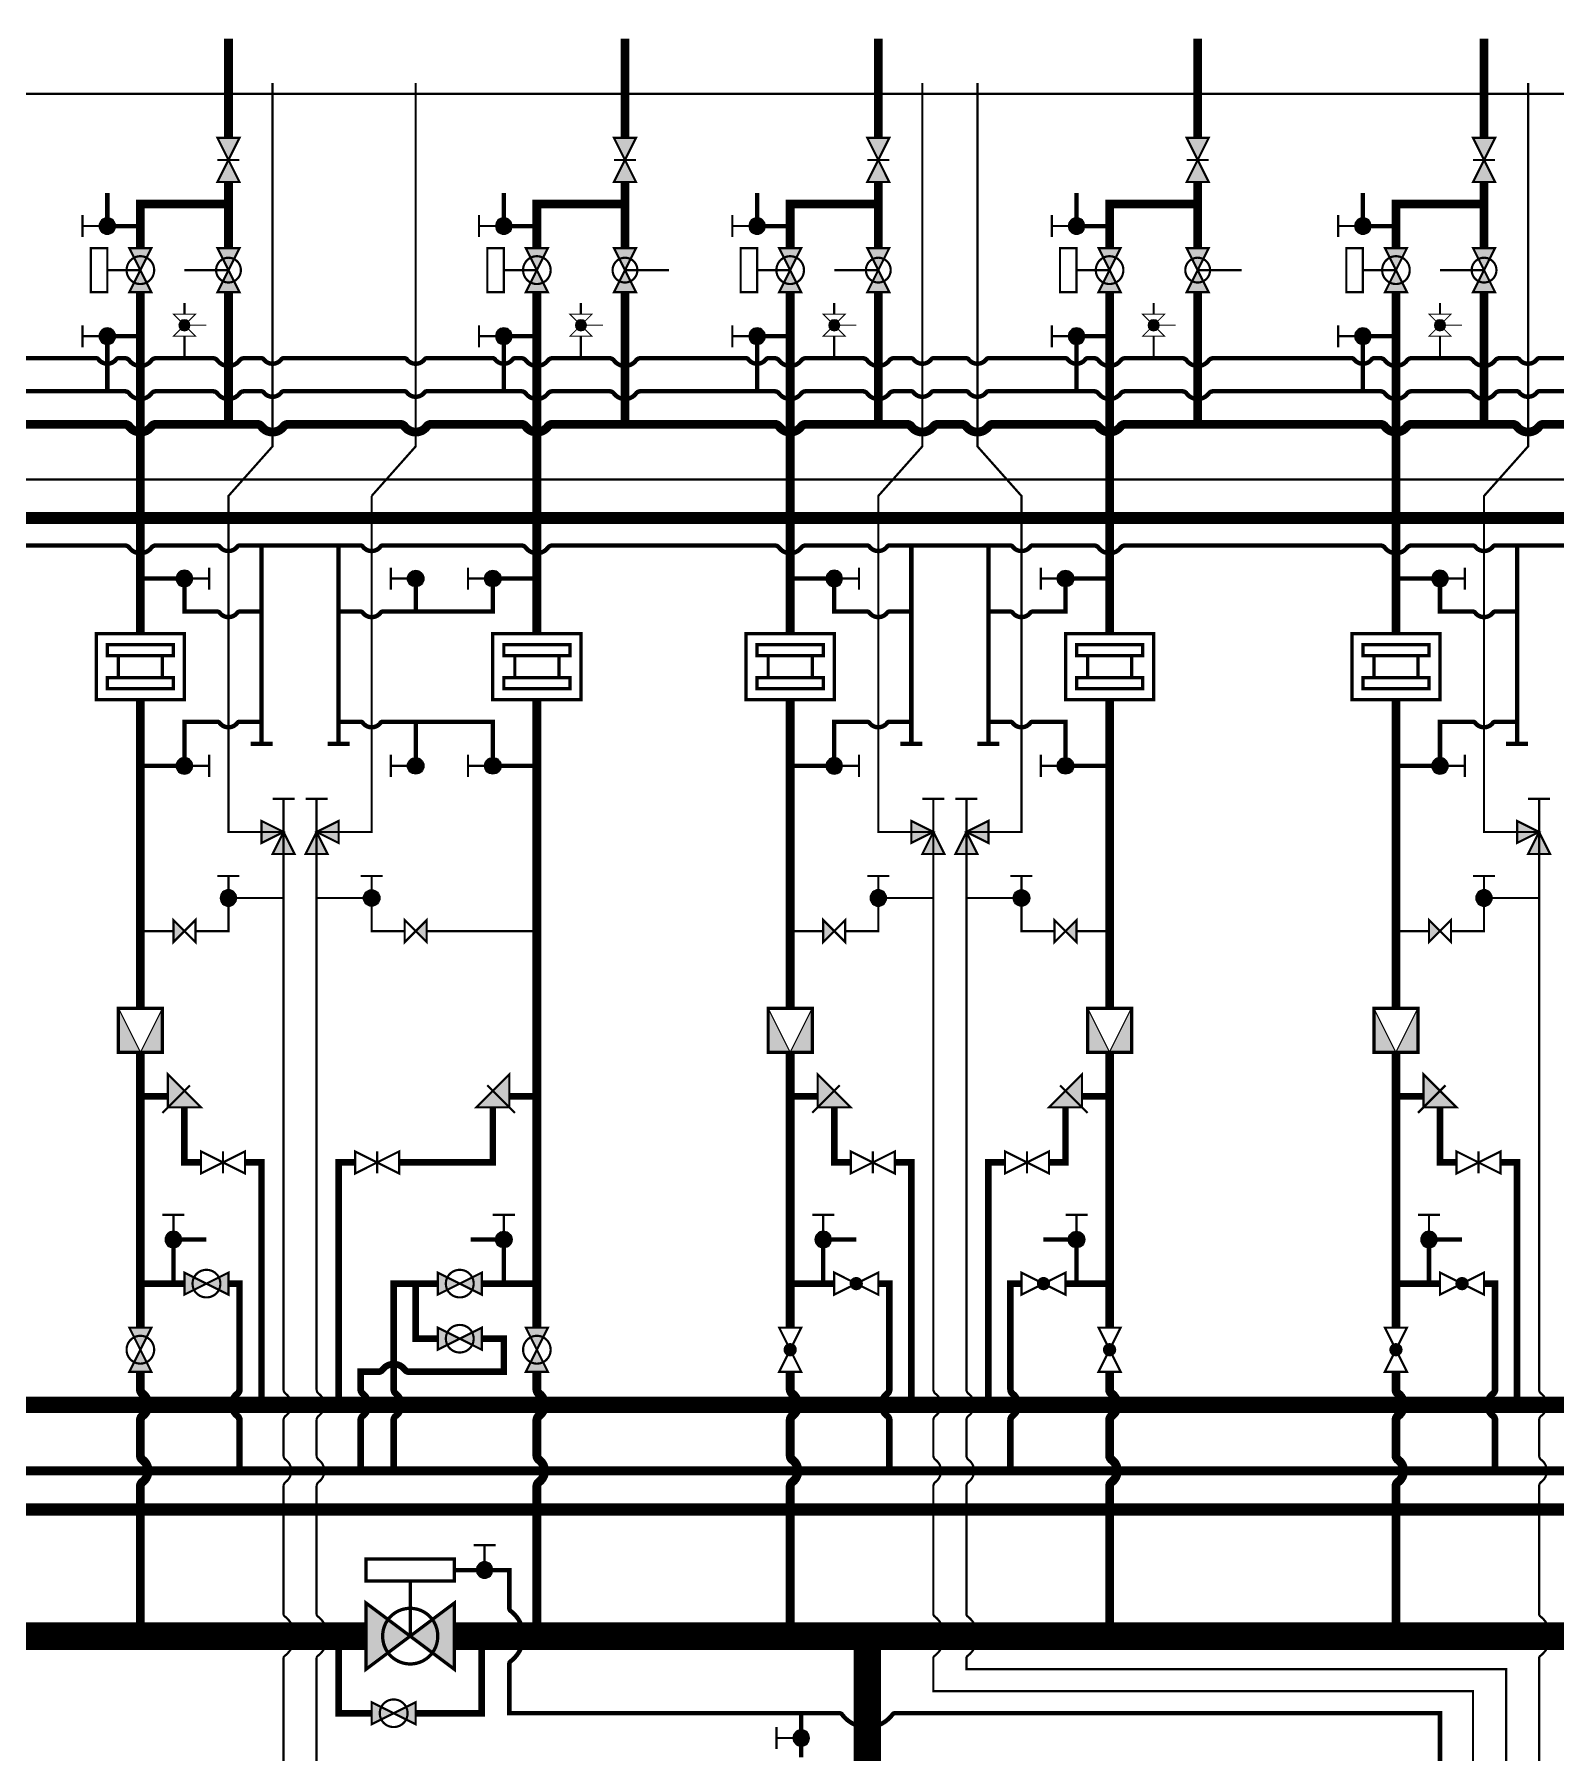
# Model space of a CAD drawing. Header units: millimetres. Extents: x 0 to 2500, y 0 to 1760.
# Drawn here: x 1538.4 to 1676.5, y 1442.4 to 1598.4 of the extents above; entities that cross this region are included whole.
import ezdxf

# ---------------------------------------------------------------- set-up
doc = ezdxf.new("R2010")
doc.units = ezdxf.units.MM
doc.linetypes.add('ACAD_ISO02W100', pattern=[15, 12, -3])
doc.linetypes.add('ACAD_ISO03W100', pattern=[30, 12, -18])
for name, color, linetype in [('Вентили угл.15', 7, 'Continuous'), ('Диафрагмы 150', 7, 'Continuous'), ('Диафрагмы 80', 7, 'Continuous'), ('Задвижки 80', 7, 'Continuous'), ('Клапаны 10', 7, 'Continuous'), ('Краны 10', 7, 'Continuous'), ('Краны 15', 7, 'Continuous'), ('Краны 3', 7, 'Continuous'), ('Краны 6', 7, 'Continuous'), ('Краны шар.80', 7, 'Continuous'), ('Краны шар.пн.прив.400', 7, 'Continuous'), ('Краны шар.пн.прив.80', 7, 'Continuous'), ('Краны шар.ручн.80', 7, 'Continuous'), ('Краны шар.ручн.т.10', 7, 'Continuous'), ('Краны шар.т.100', 7, 'Continuous'), ('Краны шар.т.80', 7, 'Continuous'), ('Площадки', 7, 'Continuous'), ('ППК 50', 7, 'Continuous'), ('Трубы 108', 7, 'Continuous'), ('Трубы 219', 7, 'Continuous'), ('Трубы 25', 7, 'Continuous'), ('Трубы 426', 7, 'Continuous'), ('Трубы 57', 7, 'Continuous'), ('Трубы 89', 7, 'Continuous'), ('Штуцеры', 7, 'Continuous')]:
    doc.layers.add(name, color=color, linetype=linetype)

# ---------------------------------------------------------------- blocks, each defined once
blk = doc.blocks.new('Кран 3')
at = {"layer": 'Краны 3'}
blk.add_hatch(color=256, dxfattribs=at).paths.add_polyline_path([(0, 0.75, 1), (0, -0.75, 1)])
at = {"layer": 'Краны 3', "const_width": 0.2}
for points in [[(1, 2.25), (-1, 2.25)], [(0, 0.75), (0, 2.25)]]:
    blk.add_lwpolyline(points, dxfattribs=at)
at = {"layer": 'Краны 3'}
blk.add_lwpolyline([(0, 0.75, 1), (0, -0.75, 1), (0, 0.75, 1)], format="xyb", dxfattribs=at)
blk = doc.blocks.new('Задвижка 80')
at = {"layer": 'Задвижки 80', "const_width": 0.2}
blk.add_lwpolyline([(0, -1), (0, 1), (4, -1), (4, 1)], close=True, dxfattribs=at)
blk.add_lwpolyline([(2, 1), (2, -1)], dxfattribs=at)
blk = doc.blocks.new('ППК 50 непрох.')
at = {"layer": 'ППК 50'}
h = blk.add_hatch(color=256, dxfattribs=at)
h.paths.add_polyline_path([(-1.5, 0), (0, 1.5), (-1.5, 3)])
h.paths.add_polyline_path([(1.5, 0), (0, 1.5), (-1.5, 0)])
at = {"layer": 'ППК 50', "const_width": 0.2}
blk.add_lwpolyline([(1.5, 0), (-1.5, 3), (-1.5, 0)], close=True, dxfattribs=at)
blk.add_lwpolyline([(-2, -0.5), (0.5, 2)], dxfattribs=at)
blk = doc.blocks.new('Клапан 10')
at = {"layer": 'Клапаны 10'}
blk.add_hatch(color=256, dxfattribs=at).paths.add_polyline_path([(2, 1), (1, 0), (2, -1)])
at = {"layer": 'Клапаны 10', "const_width": 0.2}
blk.add_lwpolyline([(0, 1), (0, -1), (2, 1), (2, -1)], close=True, dxfattribs=at)
blk = doc.blocks.new('Кран 10')
at = {"layer": 'Краны 10'}
blk.add_hatch(color=256, dxfattribs=at).paths.add_polyline_path([(0, 0.75, 1), (0, -0.75, 1)])
at = {"layer": 'Краны 10', "const_width": 0.2}
for points in [[(1, 2), (-1, 2)], [(0, 0), (0, 2)]]:
    blk.add_lwpolyline(points, dxfattribs=at)
at = {"layer": 'Краны 10'}
blk.add_lwpolyline([(0, 0.75, 1), (0, -0.75, 1), (0, 0.75, 1)], format="xyb", dxfattribs=at)
blk = doc.blocks.new('Кран 6')
at = {"layer": 'Краны 6'}
blk.add_hatch(color=256, dxfattribs=at).paths.add_polyline_path([(0, 0.75, 1), (0, -0.75, 1)])
at = {"layer": 'Краны 6', "const_width": 0.2}
for points in [[(1, 2.25), (-1, 2.25)], [(0, 0.75), (0, 2.25)]]:
    blk.add_lwpolyline(points, dxfattribs=at)
at = {"layer": 'Краны 6'}
blk.add_lwpolyline([(0, 0.75, 1), (0, -0.75, 1), (0, 0.75, 1)], format="xyb", dxfattribs=at)
blk = doc.blocks.new('Вентиль угл.15')
at = {"layer": 'Вентили угл.15'}
h = blk.add_hatch(color=256, dxfattribs=at)
h.paths.add_polyline_path([(-2, 1), (-2, -1), (0, 0)])
h.paths.add_polyline_path([(0, 0), (-1, -2), (1, -2)])
blk.add_hatch(color=256, dxfattribs=at).paths.add_polyline_path([(0, 0), (-1, -2), (1, -2)])
at = {"layer": 'Вентили угл.15', "const_width": 0.2}
for points in [[(1, 3), (-1, 3)], [(0, 0), (0, 3)], [(0, 0), (-1, -2), (1, -2), (0, 0)]]:
    blk.add_lwpolyline(points, dxfattribs=at)
blk.add_lwpolyline([(0, 0), (-2, -1), (-2, 1), (0, 0)], close=True, dxfattribs=at)
blk = doc.blocks.new('Диафрагма 150')
at = {"layer": 'Диафрагмы 150', "const_width": 0.3}
for points in [[(-3, 1), (3, 1), (3, 2), (-3, 2)], [(-3, -2), (3, -2), (3, -1), (-3, -1)]]:
    blk.add_lwpolyline(points, close=True, dxfattribs=at)
for points in [[(-2, 1), (-2, -1)], [(2, 1), (2, -1)]]:
    blk.add_lwpolyline(points, dxfattribs=at)
blk = doc.blocks.new('Штуцер 25')
at = {"layer": 'Штуцеры'}
h = blk.add_hatch(color=256, dxfattribs=at)
h.paths.add_polyline_path([(0, -4), (2, -4), (2, 0)])
h.paths.add_polyline_path([(-2, -4), (0, -4), (-2, 0)])
at = {"layer": 'Штуцеры', "const_width": 0.3}
blk.add_lwpolyline([(2, -4), (-2, -4), (-2, 0), (2, 0)], close=True, dxfattribs=at)
at = {"layer": 'Штуцеры'}
for points in [[(0, -4), (-2, 0)], [(2, 0), (0, -4)]]:
    blk.add_lwpolyline(points, dxfattribs=at)
blk = doc.blocks.new('Заглушка 57')
at = {"layer": 'Трубы 57', "const_width": 0.4}
blk.add_lwpolyline([(0, 1), (0, -1)], dxfattribs=at)
blk = doc.blocks.new('Пересеч. 57-57')
at = {"layer": 'Трубы 57'}
blk.add_lwpolyline([(-1, 0, 0.4, 0.4, -0.236068), (-0.8, -0.1, 0.4, 0.4, 0.236068), (0, -0.5, 0.4, 0.4, 0.236068), (0.8, -0.1, 0.4, 0.4, -0.236068), (1, 0, 0, 0, 0)], format="xyseb", dxfattribs=at)
blk = doc.blocks.new('Пересеч. 89-108')
at = {"layer": 'Трубы 89', "const_width": 0.6}
blk.add_lwpolyline([(-1.4, 0, -0.236068), (-1, -0.2, 0.236068), (0, -0.7, 0.236068), (1, -0.2, -0.236068), (1.4, 0)], format="xyb", dxfattribs=at)
blk = doc.blocks.new('Пересеч. 25-159')
at = {"layer": 'Трубы 25', "const_width": 0.2}
blk.add_lwpolyline([(-1.4, 0, -0.236068), (-1, -0.2, 0.236068), (0, -0.7, 0.236068), (1, -0.2, -0.236068), (1.4, 0)], format="xyb", dxfattribs=at)
blk = doc.blocks.new('Пересеч. 57-108')
at = {"layer": 'Трубы 57', "const_width": 0.4}
blk.add_lwpolyline([(-1.4, 0, -0.236068), (-1, -0.2, 0.236068), (0, -0.7, 0.236068), (1, -0.2, -0.236068), (1.4, 0)], format="xyb", dxfattribs=at)
blk = doc.blocks.new('Кран 15')
at = {"layer": 'Краны 15'}
blk.add_hatch(color=256, dxfattribs=at).paths.add_polyline_path([(-0.75, 0.75, 1), (0.75, 0.75, 1)])
at = {"layer": 'Краны 15', "const_width": 0.2}
for points in [[(-2.25, 1.75), (-2.25, -0.25)], [(-0.75, 0.75), (-2.25, 0.75)]]:
    blk.add_lwpolyline(points, dxfattribs=at)
at = {"layer": 'Краны 15'}
blk.add_lwpolyline([(-0.75, 0.75, 1), (0.75, 0.75, 1), (-0.75, 0.75, 1)], format="xyb", dxfattribs=at)
blk = doc.blocks.new('Кран шар.ручн.т.10')
at = {"layer": 'Краны шар.ручн.т.10'}
h = blk.add_hatch(color=256, dxfattribs=at)
h.paths.add_polyline_path([(1, 0), (1.35, -0.35, 0.198912), (1.5, 0, 0.198912), (1.35, 0.35)])
h.paths.add_polyline_path([(0.65, -0.35, 0.414214), (1.35, -0.35), (1, 0)])
h.paths.add_polyline_path([(0.5, 0, 0.198912), (0.65, -0.35), (1, 0), (0.65, 0.35, 0.198912)])
h.paths.add_polyline_path([(1, 0), (1.35, 0.35, 0.414214), (0.65, 0.35)])
at = {"layer": 'Краны шар.ручн.т.10', "const_width": 0.1}
blk.add_lwpolyline([(1, 0), (1, 2)], dxfattribs=at)
blk.add_lwpolyline([(0, 1), (0, -1), (2, 1), (2, -1)], close=True, dxfattribs=at)
at = {"layer": 'Краны шар.ручн.т.10'}
blk.add_lwpolyline([(0.5, 0, 1), (1.5, 0, 1), (0.5, 0, 1)], format="xyb", dxfattribs=at)
blk = doc.blocks.new('Задвижка 80 непрох.')
at = {"layer": 'Задвижки 80'}
h = blk.add_hatch(color=256, dxfattribs=at)
h.paths.add_polyline_path([(2, 0), (0, 1), (0, -1)])
h.paths.add_polyline_path([(2, 0), (4, -1), (4, 1)])
at = {"layer": 'Задвижки 80', "const_width": 0.2}
blk.add_lwpolyline([(0, -1), (0, 1), (4, -1), (4, 1)], close=True, dxfattribs=at)
blk.add_lwpolyline([(2, 1), (2, -1)], dxfattribs=at)
blk = doc.blocks.new('Кран шар.пн.прив.80')
at = {"layer": 'Краны шар.пн.прив.80'}
h = blk.add_hatch(color=256, dxfattribs=at)
h.paths.add_polyline_path([(0, -1), (2, 0), (0, 1)])
h.paths.add_polyline_path([(2, 0), (4, -1), (4, 1)])
at = {"layer": 'Краны шар.пн.прив.80', "const_width": 0.2}
for points in [[(0, 3), (4, 3), (4, 4.5), (0, 4.5)], [(0, -1), (0, 1), (4, -1), (4, 1)]]:
    blk.add_lwpolyline(points, close=True, dxfattribs=at)
blk.add_lwpolyline([(2, 0), (2, 3)], dxfattribs=at)
blk.add_lwpolyline([(2, 1.25, 1.010442), (2, -1.25, 1.010442), (2, 1.25, 4.236068)], format="xyb", dxfattribs=at)
blk = doc.blocks.new('Кран шар.ручн.80 непрох.')
at = {"layer": 'Краны шар.ручн.80'}
h = blk.add_hatch(color=256, dxfattribs=at)
h.paths.add_polyline_path([(2, 0), (0, 1), (0, -1)])
h.paths.add_polyline_path([(2, 0), (4, -1), (4, 1)])
at = {"layer": 'Краны шар.ручн.80', "const_width": 0.2}
blk.add_lwpolyline([(2, 4), (2, 0)], dxfattribs=at)
blk.add_lwpolyline([(0, -1), (0, 1), (4, -1), (4, 1)], close=True, dxfattribs=at)
blk.add_lwpolyline([(0.875, 0, 1), (3.125, 0, 1), (0.875, 0, 1)], format="xyb", dxfattribs=at)
blk = doc.blocks.new('Пересеч. 108-108')
at = {"layer": 'Трубы 108'}
blk.add_lwpolyline([(-1.4, 0, 0.8, 0.8, -0.236068), (-1, -0.2, 0.8, 0.8, 0.236068), (0, -0.7, 0.8, 0.8, 0.236068), (1, -0.2, 0.8, 0.8, -0.236068), (1.4, 0, 0, 0, 0)], format="xyseb", dxfattribs=at)
blk = doc.blocks.new('Кран шар.80')
at = {"layer": 'Краны шар.80'}
h = blk.add_hatch(color=256, dxfattribs=at)
h.paths.add_polyline_path([(0, -1), (2, 0), (0, 1)])
h.paths.add_polyline_path([(2, 0), (4, -1), (4, 1)])
at = {"layer": 'Краны шар.80', "const_width": 0.2}
blk.add_lwpolyline([(0, -1), (0, 1), (4, -1), (4, 1)], close=True, dxfattribs=at)
blk.add_lwpolyline([(2, 1.25, 1.010442), (2, -1.25, 1.010442), (2, 1.25, 4.236068)], format="xyb", dxfattribs=at)
blk = doc.blocks.new('Кран шар.т.80')
at = {"layer": 'Краны шар.т.80'}
blk.add_hatch(color=256, dxfattribs=at).paths.add_polyline_path([(1.5, 0, 1), (2.5, 0, 1)])
at = {"layer": 'Краны шар.т.80', "const_width": 0.2}
blk.add_lwpolyline([(0, -1), (0, 1), (4, -1), (4, 1)], close=True, dxfattribs=at)
blk.add_lwpolyline([(1.5, 0, 1), (2.5, 0, 1), (1.5, 0, 3.172365)], format="xyb", dxfattribs=at)
blk = doc.blocks.new('Кран шар.т.100')
at = {"layer": 'Краны шар.т.100'}
blk.add_hatch(color=256, dxfattribs=at).paths.add_polyline_path([(1.5, 0, 1), (2.5, 0, 1)])
at = {"layer": 'Краны шар.т.100', "const_width": 0.2}
blk.add_lwpolyline([(0, -1), (0, 1), (4, -1), (4, 1)], close=True, dxfattribs=at)
blk.add_lwpolyline([(1.5, 0, 1), (2.5, 0, 1), (1.5, 0, 3.172365)], format="xyb", dxfattribs=at)
blk = doc.blocks.new('Пересеч. 25-219')
at = {"layer": 'Трубы 25', "const_width": 0.2}
blk.add_lwpolyline([(-2, 0, -0.236068), (-1.8, -0.1, 0.236068), (0, -1, 0.236068), (1.8, -0.1, -0.236068), (2, 0)], format="xyb", dxfattribs=at)
blk = doc.blocks.new('Кран шар.пн.прив.400')
at = {"layer": 'Краны шар.пн.прив.400'}
h = blk.add_hatch(color=256, dxfattribs=at)
h.paths.add_polyline_path([(4, 0), (0, 3), (0, -3)])
h.paths.add_polyline_path([(8, 3), (4, 0), (8, -3)])
at = {"layer": 'Краны шар.пн.прив.400', "const_width": 0.3}
for points in [[(0, 5), (8, 5), (8, 7), (0, 7)], [(0, -3), (0, 3), (8, -3), (8, 3)]]:
    blk.add_lwpolyline(points, close=True, dxfattribs=at)
blk.add_lwpolyline([(4, 0), (4, 5)], dxfattribs=at)
blk.add_lwpolyline([(1.5, 0, 1.010551), (6.5, 0, 1.010551), (1.5, 0, 0.720759)], format="xyb", dxfattribs=at)
blk = doc.blocks.new('Пересеч. 57-325')
at = {"layer": 'Трубы 57'}
blk.add_lwpolyline([(-2.5, 0, 0.4, 0.4, -0.236068), (-2.3, -0.1, 0.4, 0.4, 0.226986), (0, -1.3, 0.4, 0.4, 0.226986), (2.3, -0.1, 0.4, 0.4, -0.236068), (2.5, 0, 0, 0, 0)], format="xyseb", dxfattribs=at)

msp = doc.modelspace()

# ---------------------------------------------------------------- linework, layer by layer
at = {"layer": 'Диафрагмы 80', "const_width": 0.3}
for points in [[(1544, 1544), (1552, 1544), (1552, 1538), (1544, 1538)], [(1588, 1544), (1580, 1544), (1580, 1538), (1588, 1538)], [(1603, 1544), (1611, 1544), (1611, 1538), (1603, 1538)], [(1640, 1544), (1632, 1544), (1632, 1538), (1640, 1538)], [(1658, 1544), (1666, 1544), (1666, 1538), (1658, 1538)]]:
    msp.add_lwpolyline(points, close=True, dxfattribs=at)
at = {"layer": 'Площадки', "linetype": 'ACAD_ISO02W100', "ltscale": 0.5, "const_width": 0.2}
msp.add_lwpolyline([(1265, 1593), (1878, 1593), (1878, 1558), (1265, 1558)], close=True, dxfattribs=at)
at = {"layer": 'Площадки', "const_width": 0.1}
for points in [[(1265, 1555), (1878, 1555), (1878, 1464), (1265, 1464)], [(1877, 1465), (1266, 1465), (1266, 1554), (1877, 1554)]]:
    msp.add_lwpolyline(points, close=True, dxfattribs=at)
at = {"layer": 'Площадки', "linetype": 'ACAD_ISO03W100', "ltscale": 1.5, "const_width": 1}
msp.add_lwpolyline([(1265.5, 1554.5), (1877.5, 1554.5), (1877.5, 1464.5), (1265.5, 1464.5)], close=True, dxfattribs=at)
at = {"layer": 'Трубы 108', "const_width": 0.8}
for points in [[(1556, 1598), (1556, 1589)], [(1592, 1598), (1592, 1589)], [(1615, 1598), (1615, 1589)], [(1644, 1598), (1644, 1589)], [(1670, 1598), (1670, 1589)], [(1556, 1585), (1556, 1579)], [(1592, 1585), (1592, 1579)], [(1615, 1585), (1615, 1579)], [(1644, 1585), (1644, 1579)], [(1670, 1585), (1670, 1579)], [(1556, 1575), (1556, 1563)], [(1592, 1575), (1592, 1563)], [(1615, 1575), (1615, 1563)], [(1644, 1575), (1644, 1563)], [(1670, 1575), (1670, 1563)], [(1523.4, 1563), (1546.6, 1563)], [(1549.4, 1563), (1558.6, 1563)], [(1561.4, 1563), (1571.6, 1563)], [(1574.4, 1563), (1582.6, 1563)], [(1585.4, 1563), (1605.6, 1563)], [(1608.4, 1563), (1617.6, 1563)], [(1620.4, 1563), (1622.6, 1563)], [(1625.4, 1563), (1634.6, 1563)], [(1637.4, 1563), (1660.6, 1563)], [(1663.4, 1563), (1672.6, 1563)], [(1675.4, 1563), (1677.6, 1563)], [(1548, 1538), (1548, 1510)], [(1584, 1538), (1584, 1481)], [(1607, 1538), (1607, 1510)], [(1636, 1538), (1636, 1510)], [(1662, 1538), (1662, 1510)], [(1548, 1506), (1548, 1481)], [(1607, 1506), (1607, 1481)], [(1636, 1506), (1636, 1481)], [(1662, 1506), (1662, 1481)], [(1548, 1477), (1548, 1475.4)], [(1584, 1477), (1584, 1475.4)], [(1607, 1477), (1607, 1475.4)], [(1636, 1477), (1636, 1475.4)], [(1662, 1477), (1662, 1475.4)], [(1548, 1472.6), (1548, 1469.4)], [(1584, 1472.6), (1584, 1469.4)], [(1607, 1472.6), (1607, 1469.4)], [(1636, 1472.6), (1636, 1469.4)], [(1662, 1472.6), (1662, 1469.4)], [(1548, 1466.6), (1548, 1453)], [(1584, 1466.6), (1584, 1453)], [(1607, 1466.6), (1607, 1453)], [(1636, 1466.6), (1636, 1453)], [(1662, 1466.6), (1662, 1453)]]:
    msp.add_lwpolyline(points, dxfattribs=at)
at = {"layer": 'Трубы 108'}
for points in [[(1556, 1583, 0.8, 0.8, 0), (1548, 1583, 0.8, 0.8, 0), (1548, 1579, 0.8, 0.8, 0)], [(1592, 1583, 0.8, 0.8, 0), (1584, 1583, 0.8, 0.8, 0), (1584, 1579, 0.8, 0.8, 0)], [(1615, 1583, 0.8, 0.8, 0), (1607, 1583, 0.8, 0.8, 0), (1607, 1579, 0.8, 0.8, 0)], [(1644, 1583, 0.8, 0.8, 0), (1636, 1583, 0.8, 0.8, 0), (1636, 1579, 0.8, 0.8, 0)], [(1670, 1583, 0.8, 0.8, 0), (1662, 1583, 0.8, 0.8, 0), (1662, 1579, 0.8, 0.8, 0)], [(1548, 1575, 0.8, 0.8, 0), (1548, 1544, 0, 0, 0)], [(1584, 1575, 0.8, 0.8, 0), (1584, 1544, 0, 0, 0)], [(1607, 1575, 0.8, 0.8, 0), (1607, 1544, 0, 0, 0)], [(1636, 1575, 0.8, 0.8, 0), (1636, 1544, 0, 0, 0)], [(1662, 1575, 0.8, 0.8, 0), (1662, 1544, 0, 0, 0)], [(1272, 1429, 0.8, 0.8, 0), (1268, 1429, 0.8, 0.8, 0), (1268, 1468, 0.8, 0.8, 0), (1885, 1468, 0.8, 0.8, 0), (1885, 1457, 0.8, 0.8, 0)]]:
    msp.add_lwpolyline(points, format="xyseb", dxfattribs=at)
at = {"layer": 'Трубы 219'}
msp.add_lwpolyline([(1276, 1474, 1.5, 1.5, 0), (1889, 1474, 2.5, 2.5, 0), (1889, 1420, 2.5, 2.5, 0), (1829, 1420, 2.5, 2.5, 0), (1829, 1326, 0, 0, 0)], format="xyseb", dxfattribs=at)
at = {"layer": 'Трубы 25'}
for points in [[(1561, 1526, 0.2, 0.2, 0), (1556, 1526, 0.2, 0.2, 0), (1556, 1556.5, 0.2, 0.2, 0), (1560, 1561, 0.2, 0.2, 0), (1560, 1594, 0, 0, 0)], [(1569, 1556.5, 0.2, 0.2, 0), (1573, 1561, 0.2, 0.2, 0), (1573, 1594, 0, 0, 0)], [(1620, 1526, 0.2, 0.2, 0), (1615, 1526, 0.2, 0.2, 0), (1615, 1556.5, 0.2, 0.2, 0), (1619, 1561, 0.2, 0.2, 0), (1619, 1594, 0, 0, 0)], [(1623, 1526, 0.2, 0.2, 0), (1628, 1526, 0.2, 0.2, 0), (1628, 1556.5, 0.2, 0.2, 0), (1624, 1561, 0.2, 0.2, 0), (1624, 1594, 0, 0, 0)], [(1675, 1526, 0.2, 0.2, 0), (1670, 1526, 0.2, 0.2, 0), (1670, 1556.5, 0.2, 0.2, 0), (1674, 1561, 0.2, 0.2, 0), (1674, 1594, 0, 0, 0)], [(1564, 1526, 0.2, 0.2, 0), (1569, 1526, 0.2, 0.2, 0), (1569, 1556.5, 0.2, 0.2, 0)], [(1561, 1455, 0.2, 0.2, 0), (1561, 1466.6, 0, 0, 0)], [(1564, 1455, 0.2, 0.2, 0), (1564, 1466.6, 0, 0, 0)], [(1620, 1455, 0.2, 0.2, 0), (1620, 1466.6, 0, 0, 0)], [(1623, 1466.6, 0.2, 0.2, 0), (1623, 1455, 0.2, 0.2, 0)], [(1675, 1466.6, 0.2, 0.2, 0), (1675, 1455, 0.2, 0.2, 0)], [(1573, 1400.4, 0.2, 0.2, 0), (1573, 1436, 0.2, 0.2, 0), (1561, 1436, 0.2, 0.2, 0), (1561, 1451, 0.2, 0.2, 0)], [(1576, 1400.4, 0.2, 0.2, 0), (1576, 1439, 0.2, 0.2, 0), (1564, 1439, 0.2, 0.2, 0), (1564, 1451, 0.2, 0.2, 0)]]:
    msp.add_lwpolyline(points, format="xyseb", dxfattribs=at)
for points, const_width in [([(1552, 1573), (1552, 1574)], 0.2), ([(1588, 1573), (1588, 1574)], 0.2), ([(1611, 1573), (1611, 1574)], 0.2), ([(1640, 1573), (1640, 1574)], 0.2), ([(1666, 1573), (1666, 1574)], 0.2), ([(1552, 1569), (1552, 1571)], 0.2), ([(1588, 1569), (1588, 1571)], 0.2), ([(1611, 1569), (1611, 1571)], 0.2), ([(1640, 1569), (1640, 1571)], 0.2), ([(1666, 1569), (1666, 1571)], 0.2), ([(1561, 1475.4), (1561, 1526)], 0.2), ([(1564, 1475.4), (1564, 1526)], 0.2), ([(1620, 1475.4), (1620, 1526)], 0.2), ([(1623, 1475.4), (1623, 1526)], 0.2), ([(1675, 1475.4), (1675, 1526)], 0.2), ([(1553, 1517), (1556, 1517), (1556, 1520), (1561, 1520)], 0.2), ([(1572, 1517), (1569, 1517), (1569, 1520), (1564, 1520)], 0.2), ([(1612, 1517), (1615, 1517), (1615, 1520), (1620, 1520)], 0.2), ([(1631, 1517), (1628, 1517), (1628, 1520), (1623, 1520)], 0.2), ([(1667, 1517), (1670, 1517), (1670, 1520), (1675, 1520)], 0.2), ([(1548, 1517), (1551, 1517)], 0.2), ([(1584, 1517), (1574, 1517)], 0.2), ([(1607, 1517), (1610, 1517)], 0.2), ([(1636, 1517), (1633, 1517)], 0.2), ([(1662, 1517), (1665, 1517)], 0.2), ([(1551, 1485), (1551, 1489), (1554, 1489)], 0.4), ([(1581, 1485), (1581, 1489), (1578, 1489)], 0.4), ([(1610, 1485), (1610, 1489), (1613, 1489)], 0.4), ([(1633, 1485), (1633, 1489), (1630, 1489)], 0.4), ([(1665, 1485), (1665, 1489), (1668, 1489)], 0.4), ([(1561, 1469.4), (1561, 1472.6)], 0.2), ([(1564, 1469.4), (1564, 1472.6)], 0.2), ([(1620, 1469.4), (1620, 1472.6)], 0.2), ([(1623, 1469.4), (1623, 1472.6)], 0.2), ([(1675, 1469.4), (1675, 1472.6)], 0.2), ([(1669, 1428.5), (1669, 1448), (1620, 1448), (1620, 1451)], 0.2), ([(1623, 1451), (1623, 1450), (1672, 1450), (1672, 1428.5)], 0.2), ([(1675, 1451), (1675, 1428.5)], 0.2)]:
    msp.add_lwpolyline(points, dxfattribs=dict(at, const_width=const_width))
at = {"layer": 'Трубы 426', "const_width": 2.5}
for points in [[(1271, 1453), (1568.5, 1453)], [(1576.5, 1453), (1866, 1453)], [(1614, 1453), (1614, 1439)]]:
    msp.add_lwpolyline(points, dxfattribs=at)
at = {"layer": 'Трубы 57', "const_width": 0.4}
for points in [[(1548, 1581), (1545, 1581), (1545, 1584)], [(1584, 1581), (1581, 1581), (1581, 1584)], [(1607, 1581), (1604, 1581), (1604, 1584)], [(1636, 1581), (1633, 1581), (1633, 1584)], [(1662, 1581), (1659, 1581), (1659, 1584)], [(1548, 1571), (1545, 1571), (1545, 1566)], [(1584, 1571), (1581, 1571), (1581, 1566)], [(1607, 1571), (1604, 1571), (1604, 1566)], [(1636, 1571), (1633, 1571), (1633, 1566)], [(1662, 1571), (1659, 1571), (1659, 1566)], [(1531.4, 1569), (1544, 1569)], [(1546, 1569), (1546.6, 1569)], [(1549.4, 1569), (1554.6, 1569)], [(1557.4, 1569), (1559, 1569)], [(1561, 1569), (1572, 1569)], [(1574, 1569), (1580, 1569)], [(1582, 1569), (1582.6, 1569)], [(1585.4, 1569), (1590.6, 1569)], [(1593.4, 1569), (1603, 1569)], [(1605, 1569), (1605.6, 1569)], [(1608.4, 1569), (1613.6, 1569)], [(1616.4, 1569), (1618, 1569)], [(1620, 1569), (1623, 1569)], [(1625, 1569), (1632, 1569)], [(1634, 1569), (1634.6, 1569)], [(1637.4, 1569), (1642.6, 1569)], [(1645.4, 1569), (1658, 1569)], [(1660, 1569), (1660.6, 1569)], [(1663.4, 1569), (1668.6, 1569)], [(1671.4, 1569), (1673, 1569)], [(1675, 1569), (1678, 1569)], [(1531.4, 1566), (1546.6, 1566)], [(1549.4, 1566), (1554.6, 1566)], [(1557.4, 1566), (1559, 1566)], [(1561, 1566), (1572, 1566)], [(1574, 1566), (1582.6, 1566)], [(1585.4, 1566), (1590.6, 1566)], [(1593.4, 1566), (1605.6, 1566)], [(1608.4, 1566), (1613.6, 1566)], [(1616.4, 1566), (1618, 1566)], [(1620, 1566), (1623, 1566)], [(1625, 1566), (1634.6, 1566)], [(1637.4, 1566), (1642.6, 1566)], [(1645.4, 1566), (1660.6, 1566)], [(1663.4, 1566), (1668.6, 1566)], [(1671.4, 1566), (1673, 1566)], [(1675, 1566), (1678, 1566)], [(1546.6, 1552), (1523.4, 1552)], [(1555, 1552), (1549.4, 1552)], [(1568, 1552), (1557, 1552)], [(1582.6, 1552), (1570, 1552)], [(1605.6, 1552), (1585.4, 1552)], [(1614, 1552), (1608.4, 1552)], [(1627, 1552), (1616, 1552)], [(1634.6, 1552), (1629, 1552)], [(1660.6, 1552), (1637.4, 1552)], [(1669, 1552), (1663.4, 1552)], [(1682, 1552), (1671, 1552)], [(1548, 1549), (1552, 1549), (1552, 1546), (1555, 1546)], [(1584, 1549), (1580, 1549), (1580, 1546), (1570, 1546)], [(1573, 1549), (1573, 1546)], [(1607, 1549), (1611, 1549), (1611, 1546), (1614, 1546)], [(1636, 1549), (1632, 1549), (1632, 1546), (1629, 1546)], [(1662, 1549), (1666, 1549), (1666, 1546), (1669, 1546)], [(1557, 1546), (1559, 1546)], [(1568, 1546), (1566, 1546)], [(1616, 1546), (1618, 1546)], [(1627, 1546), (1625, 1546)], [(1671, 1546), (1673, 1546)], [(1548, 1532), (1552, 1532), (1552, 1536), (1555, 1536)], [(1557, 1536), (1559, 1536)], [(1568, 1536), (1566, 1536)], [(1584, 1532), (1580, 1532), (1580, 1536), (1570, 1536)], [(1573, 1532), (1573, 1536)], [(1607, 1532), (1611, 1532), (1611, 1536), (1614, 1536)], [(1616, 1536), (1618, 1536)], [(1627, 1536), (1625, 1536)], [(1636, 1532), (1632, 1532), (1632, 1536), (1629, 1536)], [(1662, 1532), (1666, 1532), (1666, 1536), (1669, 1536)], [(1671, 1536), (1673, 1536)], [(1581.5, 1455.5), (1581.5, 1459), (1576.5, 1459)], [(1611.5, 1446), (1581.5, 1446), (1581.5, 1450.5)], [(1608, 1442), (1608, 1446)], [(1666, 1428.5), (1666, 1446), (1616.5, 1446)]]:
    msp.add_lwpolyline(points, dxfattribs=at)
at = {"layer": 'Трубы 57'}
for points in [[(1559, 1552, 0.4, 0.4, 0), (1559, 1534, 0, 0, 0)], [(1566, 1552, 0.4, 0.4, 0), (1566, 1534, 0, 0, 0)], [(1618, 1552, 0.4, 0.4, 0), (1618, 1534, 0, 0, 0)], [(1625, 1552, 0.4, 0.4, 0), (1625, 1534, 0, 0, 0)], [(1673, 1552, 0.4, 0.4, 0), (1673, 1534, 0, 0, 0)]]:
    msp.add_lwpolyline(points, format="xyseb", dxfattribs=at)
at = {"layer": 'Трубы 89', "const_width": 0.6}
for points in [[(1548, 1502), (1550.5, 1502)], [(1584, 1502), (1581.5, 1502)], [(1607, 1502), (1609.5, 1502)], [(1636, 1502), (1633.5, 1502)], [(1662, 1502), (1664.5, 1502)], [(1552, 1501), (1552, 1496), (1553.5, 1496)], [(1580, 1501), (1580, 1496), (1571.5, 1496)], [(1611, 1501), (1611, 1496), (1612.5, 1496)], [(1632, 1501), (1632, 1496), (1630.5, 1496)], [(1666, 1501), (1666, 1496), (1667.5, 1496)], [(1557.5, 1496), (1559, 1496), (1559, 1474)], [(1567.5, 1496), (1566, 1496), (1566, 1474)], [(1616.5, 1496), (1618, 1496), (1618, 1474)], [(1626.5, 1496), (1625, 1496), (1625, 1474)], [(1671.5, 1496), (1673, 1496), (1673, 1474)], [(1552, 1485), (1548, 1485)], [(1557, 1475.4), (1557, 1485), (1556, 1485)], [(1571, 1477), (1571, 1485), (1575, 1485)], [(1575, 1480), (1573, 1480), (1573, 1485)], [(1579, 1485), (1584, 1485)], [(1611, 1485), (1607, 1485)], [(1616, 1475.4), (1616, 1485), (1615, 1485)], [(1627, 1475.4), (1627, 1485), (1628, 1485)], [(1632, 1485), (1636, 1485)], [(1666, 1485), (1662, 1485)], [(1671, 1475.4), (1671, 1485), (1670, 1485)], [(1571, 1475.4), (1571, 1477)], [(1557, 1468), (1557, 1472.6)], [(1568, 1468), (1568, 1472.6)], [(1571, 1468), (1571, 1472.6)], [(1616, 1468), (1616, 1472.6)], [(1627, 1468), (1627, 1472.6)], [(1671, 1468), (1671, 1472.6)], [(1566, 1453), (1566, 1446), (1569, 1446)], [(1573, 1446), (1579, 1446), (1579, 1453)]]:
    msp.add_lwpolyline(points, dxfattribs=at)
at = {"layer": 'Трубы 89'}
for points in [[(1572.4, 1477, 0.6, 0.6, 0), (1581, 1477, 0.6, 0.6, 0), (1581, 1480, 0.6, 0.6, 0), (1579, 1480, 0, 0, 0)], [(1568, 1475.4, 0.6, 0.6, 0), (1568, 1477, 0.6, 0.6, 0), (1569.6, 1477, 0.6, 0.6, 0)]]:
    msp.add_lwpolyline(points, format="xyseb", dxfattribs=at)

# ---------------------------------------------------------------- block references
at = {"layer": 'Вентили угл.15'}
for p in [(1561, 1526), (1620, 1526), (1675, 1526)]:
    msp.add_blockref('Вентиль угл.15', p, dxfattribs=at)
at = {"layer": 'Вентили угл.15', "xscale": -1}
for p in [(1564, 1526), (1623, 1526)]:
    msp.add_blockref('Вентиль угл.15', p, dxfattribs=at)
at = {"layer": 'Диафрагмы 80'}
for p in [(1548, 1541), (1607, 1541), (1662, 1541)]:
    msp.add_blockref('Диафрагма 150', p, dxfattribs=at)
at = {"layer": 'Диафрагмы 80', "xscale": -1}
for p in [(1584, 1541), (1636, 1541)]:
    msp.add_blockref('Диафрагма 150', p, dxfattribs=at)
at = {"layer": 'Задвижки 80', "rotation": 270}
for p in [(1556, 1589), (1592, 1589), (1615, 1589), (1644, 1589), (1670, 1589)]:
    msp.add_blockref('Задвижка 80 непрох.', p, dxfattribs=at)
at = {"layer": 'Задвижки 80'}
for p in [(1553.5, 1496), (1612.5, 1496), (1667.5, 1496)]:
    msp.add_blockref('Задвижка 80', p, dxfattribs=at)
at = {"layer": 'Задвижки 80', "xscale": -1}
for p in [(1571.5, 1496), (1630.5, 1496)]:
    msp.add_blockref('Задвижка 80', p, dxfattribs=at)
at = {"layer": 'Клапаны 10', "rotation": 180}
for p in [(1553, 1517), (1612, 1517), (1667, 1517)]:
    msp.add_blockref('Клапан 10', p, dxfattribs=at)
at = {"layer": 'Клапаны 10', "xscale": -1, "rotation": 180}
for p in [(1572, 1517), (1631, 1517)]:
    msp.add_blockref('Клапан 10', p, dxfattribs=at)
at = {"layer": 'Краны 10'}
for p in [(1556, 1520), (1615, 1520), (1670, 1520)]:
    msp.add_blockref('Кран 10', p, dxfattribs=at)
at = {"layer": 'Краны 10', "xscale": -1}
for p in [(1569, 1520), (1628, 1520)]:
    msp.add_blockref('Кран 10', p, dxfattribs=at)
at = {"layer": 'Краны 15'}
for p in [(1545, 1580.25), (1581, 1580.25), (1604, 1580.25), (1633, 1580.25), (1659, 1580.25), (1545, 1570.25), (1581, 1570.25), (1604, 1570.25), (1633, 1570.25), (1659, 1570.25), (1608, 1443)]:
    msp.add_blockref('Кран 15', p, dxfattribs=at)
at = {"layer": 'Краны 15', "rotation": 270}
msp.add_blockref('Кран 15', (1578.5, 1459), dxfattribs=at)
at = {"layer": 'Краны 3'}
for p in [(1551, 1489), (1610, 1489), (1665, 1489)]:
    msp.add_blockref('Кран 3', p, dxfattribs=at)
at = {"layer": 'Краны 3', "xscale": -1}
for p in [(1581, 1489), (1633, 1489)]:
    msp.add_blockref('Кран 3', p, dxfattribs=at)
at = {"layer": 'Краны 6', "rotation": 270}
for p in [(1552, 1549), (1611, 1549), (1666, 1549), (1552, 1532), (1611, 1532), (1666, 1532)]:
    msp.add_blockref('Кран 6', p, dxfattribs=at)
at = {"layer": 'Краны 6', "xscale": -1, "rotation": 90}
for p in [(1573, 1549), (1580, 1549), (1632, 1549), (1573, 1532), (1580, 1532), (1632, 1532)]:
    msp.add_blockref('Кран 6', p, dxfattribs=at)
at = {"layer": 'Краны шар.80'}
for p in [(1552, 1485), (1575, 1485), (1575, 1480), (1569, 1446)]:
    msp.add_blockref('Кран шар.80', p, dxfattribs=at)
at = {"layer": 'Краны шар.80', "rotation": 270}
for p in [(1548, 1481), (1584, 1481)]:
    msp.add_blockref('Кран шар.80', p, dxfattribs=at)
at = {"layer": 'Краны шар.пн.прив.400'}
msp.add_blockref('Кран шар.пн.прив.400', (1568.5, 1453), dxfattribs=at)
at = {"layer": 'Краны шар.пн.прив.80', "rotation": 90}
for p in [(1548, 1575), (1584, 1575), (1607, 1575), (1636, 1575), (1662, 1575)]:
    msp.add_blockref('Кран шар.пн.прив.80', p, dxfattribs=at)
at = {"layer": 'Краны шар.ручн.80', "rotation": 90}
for p in [(1556, 1575), (1615, 1575), (1670, 1575)]:
    msp.add_blockref('Кран шар.ручн.80 непрох.', p, dxfattribs=at)
at = {"layer": 'Краны шар.ручн.80', "xscale": -1, "rotation": 270}
for p in [(1592, 1575), (1644, 1575)]:
    msp.add_blockref('Кран шар.ручн.80 непрох.', p, dxfattribs=at)
at = {"layer": 'Краны шар.ручн.т.10', "rotation": 270}
for p in [(1552, 1573), (1588, 1573), (1611, 1573), (1640, 1573), (1666, 1573)]:
    msp.add_blockref('Кран шар.ручн.т.10', p, dxfattribs=at)
at = {"layer": 'Краны шар.т.100', "rotation": 270}
for p in [(1607, 1481), (1662, 1481)]:
    msp.add_blockref('Кран шар.т.100', p, dxfattribs=at)
at = {"layer": 'Краны шар.т.100', "xscale": -1, "rotation": 90}
msp.add_blockref('Кран шар.т.100', (1636, 1481), dxfattribs=at)
at = {"layer": 'Краны шар.т.80'}
for p in [(1611, 1485), (1666, 1485)]:
    msp.add_blockref('Кран шар.т.80', p, dxfattribs=at)
at = {"layer": 'Краны шар.т.80', "xscale": -1}
msp.add_blockref('Кран шар.т.80', (1632, 1485), dxfattribs=at)
at = {"layer": 'ППК 50'}
for p in [(1552, 1501), (1611, 1501), (1666, 1501)]:
    msp.add_blockref('ППК 50 непрох.', p, dxfattribs=at)
at = {"layer": 'ППК 50', "xscale": -1}
for p in [(1580, 1501), (1632, 1501)]:
    msp.add_blockref('ППК 50 непрох.', p, dxfattribs=at)
at = {"layer": 'Трубы 108'}
for p in [(1548, 1563), (1560, 1563), (1573, 1563), (1584, 1563), (1607, 1563), (1619, 1563), (1624, 1563), (1636, 1563), (1662, 1563), (1674, 1563)]:
    msp.add_blockref('Пересеч. 108-108', p, dxfattribs=at)
at = {"layer": 'Трубы 108', "rotation": 90}
for p in [(1548, 1474), (1584, 1474), (1607, 1474), (1636, 1474), (1662, 1474), (1548, 1468), (1584, 1468), (1607, 1468), (1636, 1468), (1662, 1468)]:
    msp.add_blockref('Пересеч. 108-108', p, dxfattribs=at)
at = {"layer": 'Трубы 25', "rotation": 90}
for name, p in [('Пересеч. 25-159', (1561, 1474)), ('Пересеч. 25-159', (1564, 1474)), ('Пересеч. 25-159', (1620, 1474)), ('Пересеч. 25-159', (1623, 1474)), ('Пересеч. 25-159', (1675, 1474)), ('Пересеч. 25-159', (1561, 1468)), ('Пересеч. 25-159', (1564, 1468)), ('Пересеч. 25-159', (1620, 1468)), ('Пересеч. 25-159', (1623, 1468)), ('Пересеч. 25-159', (1675, 1468)), ('Пересеч. 25-219', (1561, 1453)), ('Пересеч. 25-219', (1564, 1453)), ('Пересеч. 25-219', (1620, 1453)), ('Пересеч. 25-219', (1623, 1453)), ('Пересеч. 25-219', (1675, 1453))]:
    msp.add_blockref(name, p, dxfattribs=at)
at = {"layer": 'Трубы 57'}
for name, p in [('Пересеч. 57-57', (1545, 1569)), ('Пересеч. 57-108', (1548, 1569)), ('Пересеч. 57-108', (1556, 1569)), ('Пересеч. 57-57', (1560, 1569)), ('Пересеч. 57-57', (1573, 1569)), ('Пересеч. 57-57', (1581, 1569)), ('Пересеч. 57-108', (1584, 1569)), ('Пересеч. 57-108', (1592, 1569)), ('Пересеч. 57-57', (1604, 1569)), ('Пересеч. 57-108', (1607, 1569)), ('Пересеч. 57-108', (1615, 1569)), ('Пересеч. 57-57', (1619, 1569)), ('Пересеч. 57-57', (1624, 1569)), ('Пересеч. 57-57', (1633, 1569)), ('Пересеч. 57-108', (1636, 1569)), ('Пересеч. 57-108', (1644, 1569)), ('Пересеч. 57-57', (1659, 1569)), ('Пересеч. 57-108', (1662, 1569)), ('Пересеч. 57-108', (1670, 1569)), ('Пересеч. 57-57', (1674, 1569)), ('Пересеч. 57-108', (1548, 1566)), ('Пересеч. 57-108', (1556, 1566)), ('Пересеч. 57-57', (1560, 1566)), ('Пересеч. 57-57', (1573, 1566)), ('Пересеч. 57-108', (1584, 1566)), ('Пересеч. 57-108', (1592, 1566)), ('Пересеч. 57-108', (1607, 1566)), ('Пересеч. 57-108', (1615, 1566)), ('Пересеч. 57-57', (1619, 1566)), ('Пересеч. 57-57', (1624, 1566)), ('Пересеч. 57-108', (1636, 1566)), ('Пересеч. 57-108', (1644, 1566)), ('Пересеч. 57-108', (1662, 1566)), ('Пересеч. 57-108', (1670, 1566)), ('Пересеч. 57-57', (1674, 1566)), ('Пересеч. 57-108', (1548, 1552)), ('Пересеч. 57-57', (1556, 1552)), ('Пересеч. 57-57', (1569, 1552)), ('Пересеч. 57-108', (1584, 1552)), ('Пересеч. 57-108', (1607, 1552)), ('Пересеч. 57-57', (1615, 1552)), ('Пересеч. 57-57', (1628, 1552)), ('Пересеч. 57-108', (1636, 1552)), ('Пересеч. 57-108', (1662, 1552)), ('Пересеч. 57-57', (1670, 1552)), ('Пересеч. 57-57', (1556, 1546)), ('Пересеч. 57-57', (1615, 1546)), ('Пересеч. 57-57', (1670, 1546)), ('Пересеч. 57-57', (1556, 1536)), ('Пересеч. 57-57', (1615, 1536)), ('Пересеч. 57-57', (1670, 1536)), ('Пересеч. 57-325', (1614, 1446))]:
    msp.add_blockref(name, p, dxfattribs=at)
at = {"layer": 'Трубы 57', "xscale": -1}
for p in [(1569, 1546), (1628, 1546), (1569, 1536), (1628, 1536)]:
    msp.add_blockref('Пересеч. 57-57', p, dxfattribs=at)
at = {"layer": 'Трубы 57'}
for name, p, rotation in [('Заглушка 57', (1559, 1534), 270), ('Заглушка 57', (1618, 1534), 270), ('Заглушка 57', (1673, 1534), 270), ('Пересеч. 57-325', (1581.5, 1453), 90)]:
    msp.add_blockref(name, p, dxfattribs=dict(at, rotation=rotation))
at = {"layer": 'Трубы 57', "xscale": -1, "rotation": 90}
for p in [(1566, 1534), (1625, 1534)]:
    msp.add_blockref('Заглушка 57', p, dxfattribs=at)
at = {"layer": 'Трубы 89'}
for p, rotation in [((1571, 1477), 180), ((1568, 1474), 90), ((1571, 1474), 90), ((1627, 1474), 90)]:
    msp.add_blockref('Пересеч. 89-108', p, dxfattribs=dict(at, rotation=rotation))
at = {"layer": 'Трубы 89', "xscale": -1, "rotation": 270}
for p in [(1557, 1474), (1616, 1474), (1671, 1474)]:
    msp.add_blockref('Пересеч. 89-108', p, dxfattribs=at)
at = {"layer": 'Штуцеры'}
for p in [(1548, 1510), (1607, 1510), (1662, 1510)]:
    msp.add_blockref('Штуцер 25', p, dxfattribs=at)
at = {"layer": 'Штуцеры', "xscale": -1}
msp.add_blockref('Штуцер 25', (1636, 1510), dxfattribs=at)

doc.saveas('drawing.dxf')
